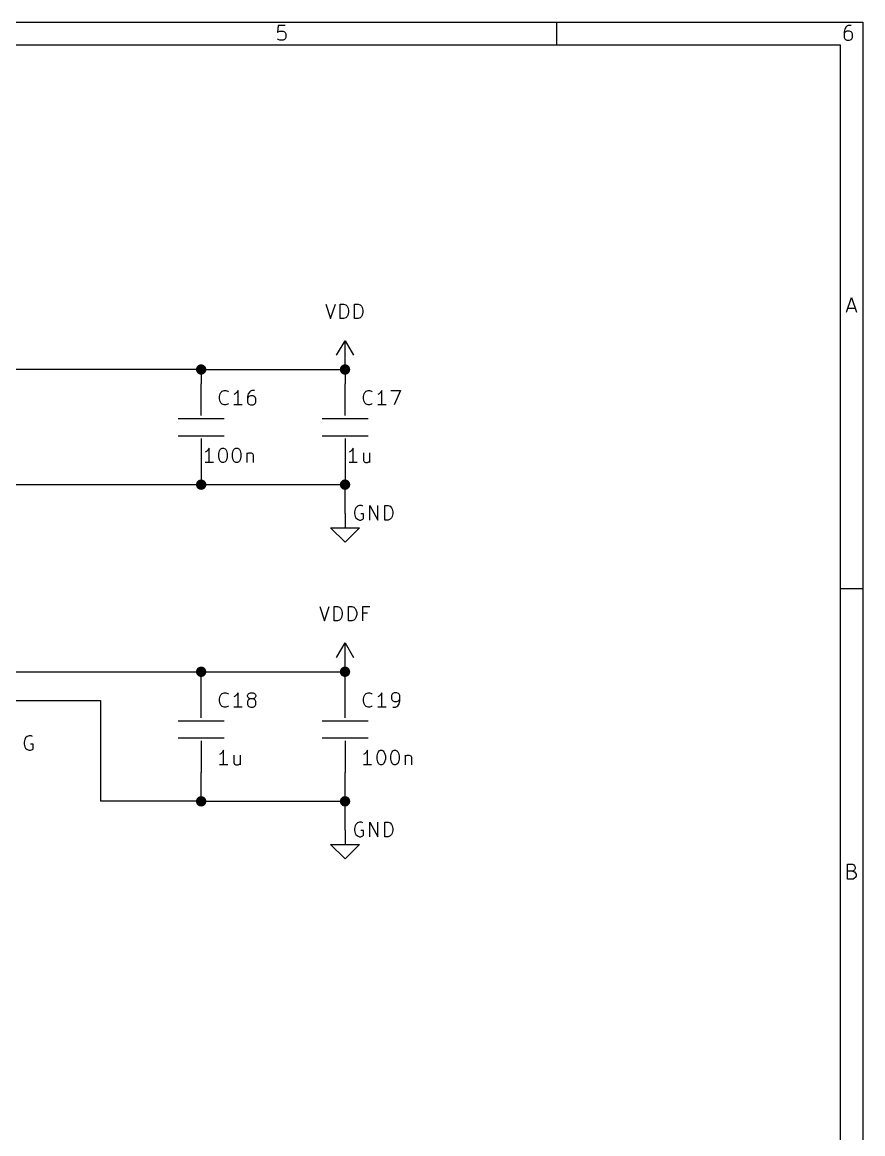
# Model space of a CAD drawing. Header units: millimetres. Extents: x 10 to 287, y -200 to -10.
# Drawn here: x 212.8 to 287, y -108.1 to -10 of the extents above; entities that cross this region are included whole.
import ezdxf

# ---------------------------------------------------------------- set-up
doc = ezdxf.new("R2010")
doc.units = ezdxf.units.MM
for name, color, linetype in [('GREENSIXTYFIVE', 129, 'CONTINUOUS'), ('LIGHTGREEN', 92, 'CONTINUOUS'), ('RED', 14, 'CONTINUOUS')]:
    doc.layers.add(name, color=color, linetype=linetype)

msp = doc.modelspace()

# ---------------------------------------------------------------- linework, layer by layer
at = {"layer": 'GREENSIXTYFIVE', "linetype": 'CONTINUOUS'}
for p, q in [((239.6066, -34.8692), (240.0299, -36.1392)), ((240.0299, -36.1392), (240.4533, -34.8692)), ((240.8766, -36.1392), (240.8766, -34.8692)), ((240.8766, -34.8692), (241.179, -34.8692)), ((241.179, -34.8692), (241.3604, -34.9297)), ((241.3604, -34.9297), (241.4814, -35.0507)), ((241.4814, -35.0507), (241.5419, -35.1716)), ((241.5419, -35.1716), (241.6023, -35.4135)), ((242.1466, -36.1392), (242.1466, -34.8692)), ((242.1466, -34.8692), (242.449, -34.8692)), ((242.449, -34.8692), (242.6304, -34.9297)), ((242.6304, -34.9297), (242.7514, -35.0507)), ((242.7514, -35.0507), (242.8119, -35.1716)), ((242.8119, -35.1716), (242.8723, -35.4135)), ((241.179, -36.1392), (240.8766, -36.1392)), ((241.3604, -36.0788), (241.179, -36.1392)), ((241.4814, -35.9578), (241.3604, -36.0788)), ((241.5419, -35.8368), (241.4814, -35.9578)), ((241.6023, -35.5949), (241.5419, -35.8368)), ((241.6023, -35.4135), (241.6023, -35.5949)), ((242.449, -36.1392), (242.1466, -36.1392)), ((242.6304, -36.0788), (242.449, -36.1392)), ((242.7514, -35.9578), (242.6304, -36.0788)), ((242.8119, -35.8368), (242.7514, -35.9578)), ((242.8723, -35.5949), (242.8119, -35.8368)), ((242.8723, -35.4135), (242.8723, -35.5949)), ((230.2231, -43.0335), (230.2835, -42.7916)), ((230.2231, -43.2149), (230.2231, -43.0335)), ((230.2835, -42.7916), (230.344, -42.6707)), ((230.344, -42.6707), (230.465, -42.5497)), ((230.465, -42.5497), (230.6464, -42.4892)), ((230.6464, -42.4892), (230.7673, -42.4892)), ((230.7673, -42.4892), (230.9488, -42.5497)), ((230.9488, -42.5497), (231.0092, -42.6102)), ((231.614, -42.7916), (231.4931, -42.8521)), ((231.735, -42.6707), (231.614, -42.7916)), ((231.8559, -42.4892), (231.735, -42.6707)), ((231.8559, -43.7592), (231.8559, -42.4892)), ((232.763, -42.7916), (232.7026, -43.0335)), ((232.7026, -43.0335), (232.7026, -43.5173)), ((232.763, -43.094), (232.7026, -43.2149)), ((232.884, -42.6102), (232.763, -42.7916)), ((232.8235, -43.0335), (232.763, -43.094)), ((232.9445, -42.973), (232.8235, -43.0335)), ((232.9445, -42.5497), (232.884, -42.6102)), ((233.0654, -42.4892), (232.9445, -42.5497)), ((233.1864, -42.973), (232.9445, -42.973)), ((233.3073, -42.4892), (233.0654, -42.4892)), ((233.3073, -43.0335), (233.1864, -42.973)), ((233.3678, -43.094), (233.3073, -43.0335)), ((233.4283, -43.2149), (233.3678, -43.094)), ((242.9231, -43.0335), (242.9835, -42.7916)), ((242.9231, -43.2149), (242.9231, -43.0335)), ((242.9835, -42.7916), (243.044, -42.6707)), ((243.044, -42.6707), (243.165, -42.5497)), ((243.165, -42.5497), (243.3464, -42.4892)), ((243.3464, -42.4892), (243.4673, -42.4892)), ((243.4673, -42.4892), (243.6488, -42.5497)), ((243.6488, -42.5497), (243.7092, -42.6102)), ((244.314, -42.7916), (244.1931, -42.8521)), ((244.435, -42.6707), (244.314, -42.7916)), ((244.5559, -42.4892), (244.435, -42.6707)), ((244.5559, -43.7592), (244.5559, -42.4892)), ((245.3421, -42.4892), (246.1887, -42.4892)), ((246.1887, -42.4892), (245.6445, -43.7592)), ((230.2835, -43.4568), (230.2231, -43.2149)), ((230.344, -43.5778), (230.2835, -43.4568)), ((230.465, -43.6988), (230.344, -43.5778)), ((230.6464, -43.7592), (230.465, -43.6988)), ((230.7673, -43.7592), (230.6464, -43.7592)), ((230.9488, -43.6988), (230.7673, -43.7592)), ((231.0092, -43.6383), (230.9488, -43.6988)), ((232.2188, -43.7592), (231.4931, -43.7592)), ((232.7026, -43.5173), (232.763, -43.6383)), ((232.763, -43.6383), (232.8235, -43.6988)), ((232.8235, -43.6988), (232.9445, -43.7592)), ((232.9445, -43.7592), (233.1864, -43.7592)), ((233.1864, -43.7592), (233.3073, -43.6988)), ((233.3073, -43.6988), (233.3678, -43.6383)), ((233.3678, -43.6383), (233.4283, -43.5173)), ((233.4283, -43.5173), (233.4283, -43.2149)), ((242.9835, -43.4568), (242.9231, -43.2149)), ((243.044, -43.5778), (242.9835, -43.4568)), ((243.165, -43.6988), (243.044, -43.5778)), ((243.3464, -43.7592), (243.165, -43.6988)), ((243.4673, -43.7592), (243.3464, -43.7592)), ((243.6488, -43.6988), (243.4673, -43.7592)), ((243.7092, -43.6383), (243.6488, -43.6988)), ((244.9188, -43.7592), (244.1931, -43.7592)), ((229.074, -47.8716), (228.9531, -47.9321)), ((229.195, -47.7507), (229.074, -47.8716)), ((229.3159, -47.5692), (229.195, -47.7507)), ((229.3159, -48.8392), (229.3159, -47.5692)), ((230.1626, -48.053), (230.223, -47.8111)), ((230.1626, -48.3554), (230.1626, -48.053)), ((230.223, -47.8111), (230.2835, -47.6902)), ((230.2835, -47.6902), (230.344, -47.6297)), ((230.344, -47.6297), (230.4649, -47.5692)), ((230.4649, -47.5692), (230.5859, -47.5692)), ((230.5859, -47.5692), (230.7068, -47.6297)), ((230.7068, -47.6297), (230.7673, -47.6902)), ((230.7673, -47.6902), (230.8278, -47.8111)), ((230.8278, -47.8111), (230.8883, -48.053)), ((230.8883, -48.053), (230.8883, -48.3554)), ((231.3721, -48.053), (231.4325, -47.8111)), ((231.3721, -48.3554), (231.3721, -48.053)), ((231.4325, -47.8111), (231.493, -47.6902)), ((231.493, -47.6902), (231.5535, -47.6297)), ((231.5535, -47.6297), (231.6744, -47.5692)), ((231.6744, -47.5692), (231.7954, -47.5692)), ((231.7954, -47.5692), (231.9163, -47.6297)), ((231.9163, -47.6297), (231.9768, -47.6902)), ((231.9768, -47.6902), (232.0373, -47.8111)), ((232.0373, -47.8111), (232.0978, -48.053)), ((232.0978, -48.053), (232.0978, -48.3554)), ((232.642, -47.9926), (232.642, -48.8392)), ((232.642, -48.1135), (232.7025, -48.053)), ((232.7025, -48.053), (232.8235, -47.9926)), ((232.8235, -47.9926), (233.0049, -47.9926)), ((233.0049, -47.9926), (233.1258, -48.053)), ((233.1258, -48.053), (233.1863, -48.174)), ((241.774, -47.8716), (241.6531, -47.9321)), ((241.895, -47.7507), (241.774, -47.8716)), ((242.0159, -47.5692), (241.895, -47.7507)), ((242.0159, -48.8392), (242.0159, -47.5692)), ((242.923, -47.9926), (242.923, -48.6578)), ((243.4673, -47.9926), (243.4673, -48.8392)), ((229.6788, -48.8392), (228.9531, -48.8392)), ((230.223, -48.5973), (230.1626, -48.3554)), ((230.2835, -48.7183), (230.223, -48.5973)), ((230.344, -48.7788), (230.2835, -48.7183)), ((230.4649, -48.8392), (230.344, -48.7788)), ((230.5859, -48.8392), (230.4649, -48.8392)), ((230.7068, -48.7788), (230.5859, -48.8392)), ((230.7673, -48.7183), (230.7068, -48.7788)), ((230.8278, -48.5973), (230.7673, -48.7183)), ((230.8883, -48.3554), (230.8278, -48.5973)), ((231.4325, -48.5973), (231.3721, -48.3554)), ((231.493, -48.7183), (231.4325, -48.5973)), ((231.5535, -48.7788), (231.493, -48.7183)), ((231.6744, -48.8392), (231.5535, -48.7788)), ((231.7954, -48.8392), (231.6744, -48.8392)), ((231.9163, -48.7788), (231.7954, -48.8392)), ((231.9768, -48.7183), (231.9163, -48.7788)), ((232.0373, -48.5973), (231.9768, -48.7183)), ((232.0978, -48.3554), (232.0373, -48.5973)), ((233.1863, -48.174), (233.1863, -48.8392)), ((242.3788, -48.8392), (241.6531, -48.8392)), ((242.923, -48.6578), (242.9835, -48.7788)), ((242.9835, -48.7788), (243.1045, -48.8392)), ((243.1045, -48.8392), (243.2859, -48.8392)), ((243.2859, -48.8392), (243.4068, -48.7788)), ((243.4068, -48.7788), (243.4673, -48.7183)), ((242.2071, -52.9516), (242.1467, -53.1935)), ((242.2676, -52.8307), (242.2071, -52.9516)), ((242.3886, -52.7097), (242.2676, -52.8307)), ((242.57, -52.6492), (242.3886, -52.7097)), ((242.7514, -52.6492), (242.57, -52.6492)), ((242.8724, -52.7097), (242.7514, -52.6492)), ((243.4771, -53.9192), (243.4771, -52.6492)), ((243.4771, -52.6492), (244.2028, -53.9192)), ((244.2028, -53.9192), (244.2028, -52.6492)), ((244.8076, -53.9192), (244.8076, -52.6492)), ((244.8076, -52.6492), (245.11, -52.6492)), ((245.11, -52.6492), (245.2914, -52.7097)), ((245.2914, -52.7097), (245.4124, -52.8307)), ((245.4124, -52.8307), (245.4729, -52.9516)), ((245.4729, -52.9516), (245.5333, -53.1935)), ((242.1467, -53.1935), (242.1467, -53.3749)), ((242.1467, -53.3749), (242.2071, -53.6168)), ((242.2071, -53.6168), (242.2676, -53.7378)), ((242.2676, -53.7378), (242.3886, -53.8588)), ((242.3886, -53.8588), (242.57, -53.9192)), ((242.57, -53.9192), (242.6909, -53.9192)), ((242.9328, -53.3749), (242.6909, -53.3749)), ((242.6909, -53.9192), (242.8724, -53.8588)), ((242.8724, -53.8588), (242.9328, -53.7983)), ((242.9328, -53.7983), (242.9328, -53.3749)), ((245.11, -53.9192), (244.8076, -53.9192)), ((245.2914, -53.8588), (245.11, -53.9192)), ((245.4124, -53.7378), (245.2914, -53.8588)), ((245.4729, -53.6168), (245.4124, -53.7378)), ((245.5333, -53.3749), (245.4729, -53.6168)), ((245.5333, -53.1935), (245.5333, -53.3749)), ((239.0623, -61.5392), (239.4856, -62.8092)), ((239.4856, -62.8092), (239.909, -61.5392)), ((240.3323, -62.8092), (240.3323, -61.5392)), ((240.3323, -61.5392), (240.6347, -61.5392)), ((240.6347, -61.5392), (240.8161, -61.5997)), ((240.8161, -61.5997), (240.9371, -61.7207)), ((240.9371, -61.7207), (240.9976, -61.8416)), ((241.6023, -62.8092), (241.6023, -61.5392)), ((241.6023, -61.5392), (241.9047, -61.5392)), ((241.9047, -61.5392), (242.0861, -61.5997)), ((242.0861, -61.5997), (242.2071, -61.7207)), ((242.2071, -61.7207), (242.2676, -61.8416)), ((242.8723, -62.8092), (242.8723, -61.5392)), ((242.8723, -61.5392), (243.4771, -61.5392)), ((240.8161, -62.7488), (240.6347, -62.8092)), ((240.9371, -62.6278), (240.8161, -62.7488)), ((240.9976, -62.5068), (240.9371, -62.6278)), ((240.9976, -61.8416), (241.058, -62.0835)), ((241.058, -62.2649), (240.9976, -62.5068)), ((241.058, -62.0835), (241.058, -62.2649)), ((242.0861, -62.7488), (241.9047, -62.8092)), ((242.2071, -62.6278), (242.0861, -62.7488)), ((242.2676, -62.5068), (242.2071, -62.6278)), ((242.2676, -61.8416), (242.328, -62.0835)), ((242.328, -62.2649), (242.2676, -62.5068)), ((242.328, -62.0835), (242.328, -62.2649)), ((243.2957, -62.144), (242.8723, -62.144)), ((240.6347, -62.8092), (240.3323, -62.8092)), ((241.9047, -62.8092), (241.6023, -62.8092)), ((230.2231, -69.7035), (230.2835, -69.4616)), ((230.2835, -69.4616), (230.344, -69.3407)), ((230.344, -69.3407), (230.465, -69.2197)), ((230.465, -69.2197), (230.6464, -69.1592)), ((230.6464, -69.1592), (230.7673, -69.1592)), ((230.7673, -69.1592), (230.9488, -69.2197)), ((230.9488, -69.2197), (231.0092, -69.2802)), ((231.614, -69.4616), (231.4931, -69.5221)), ((231.735, -69.3407), (231.614, -69.4616)), ((231.8559, -69.1592), (231.735, -69.3407)), ((231.8559, -70.4292), (231.8559, -69.1592)), ((232.7026, -69.4011), (232.763, -69.2802)), ((232.7026, -69.4616), (232.7026, -69.4011)), ((232.763, -69.5826), (232.7026, -69.4616)), ((232.763, -69.2802), (232.8235, -69.2197)), ((232.8235, -69.643), (232.763, -69.5826)), ((232.8235, -69.2197), (232.9445, -69.1592)), ((232.9445, -69.1592), (233.1864, -69.1592)), ((233.1864, -69.1592), (233.3073, -69.2197)), ((233.3073, -69.2197), (233.3678, -69.2802)), ((233.3678, -69.5826), (233.3073, -69.643)), ((233.3678, -69.2802), (233.4283, -69.4011)), ((233.4283, -69.4616), (233.3678, -69.5826)), ((233.4283, -69.4011), (233.4283, -69.4616)), ((242.9231, -69.7035), (242.9835, -69.4616)), ((242.9835, -69.4616), (243.044, -69.3407)), ((243.044, -69.3407), (243.165, -69.2197)), ((243.165, -69.2197), (243.3464, -69.1592)), ((243.3464, -69.1592), (243.4673, -69.1592)), ((243.4673, -69.1592), (243.6488, -69.2197)), ((243.6488, -69.2197), (243.7092, -69.2802)), ((244.314, -69.4616), (244.1931, -69.5221)), ((244.435, -69.3407), (244.314, -69.4616)), ((244.5559, -69.1592), (244.435, -69.3407)), ((244.5559, -70.4292), (244.5559, -69.1592)), ((245.463, -69.2802), (245.4026, -69.4011)), ((245.4026, -69.4011), (245.4026, -69.7035)), ((245.5235, -69.2197), (245.463, -69.2802)), ((245.6445, -69.1592), (245.5235, -69.2197)), ((245.8864, -69.1592), (245.6445, -69.1592)), ((246.0073, -69.2197), (245.8864, -69.1592)), ((246.0678, -69.2802), (246.0073, -69.2197)), ((246.1283, -69.4011), (246.0678, -69.2802)), ((246.1283, -69.8849), (246.1283, -69.4011)), ((230.2231, -69.8849), (230.2231, -69.7035)), ((230.2835, -70.1268), (230.2231, -69.8849)), ((230.344, -70.2478), (230.2835, -70.1268)), ((230.465, -70.3688), (230.344, -70.2478)), ((230.6464, -70.4292), (230.465, -70.3688)), ((230.7673, -70.4292), (230.6464, -70.4292)), ((230.9488, -70.3688), (230.7673, -70.4292)), ((231.0092, -70.3083), (230.9488, -70.3688)), ((232.2188, -70.4292), (231.4931, -70.4292)), ((232.763, -69.8245), (232.7026, -69.9454)), ((232.7026, -69.9454), (232.7026, -70.1873)), ((232.7026, -70.1873), (232.763, -70.3083)), ((232.8235, -69.764), (232.763, -69.8245)), ((232.763, -70.3083), (232.8235, -70.3688)), ((232.9445, -69.7035), (232.8235, -69.643)), ((232.9445, -69.7035), (232.8235, -69.764)), ((232.8235, -70.3688), (232.9445, -70.4292)), ((233.1864, -69.7035), (232.9445, -69.7035)), ((232.9445, -70.4292), (233.1864, -70.4292)), ((233.3073, -69.643), (233.1864, -69.7035)), ((233.3073, -69.764), (233.1864, -69.7035)), ((233.1864, -70.4292), (233.3073, -70.3688)), ((233.3678, -69.8245), (233.3073, -69.764)), ((233.3073, -70.3688), (233.3678, -70.3083)), ((233.4283, -69.9454), (233.3678, -69.8245)), ((233.3678, -70.3083), (233.4283, -70.1873)), ((233.4283, -70.1873), (233.4283, -69.9454)), ((242.9231, -69.8849), (242.9231, -69.7035)), ((242.9835, -70.1268), (242.9231, -69.8849)), ((243.044, -70.2478), (242.9835, -70.1268)), ((243.165, -70.3688), (243.044, -70.2478)), ((243.3464, -70.4292), (243.165, -70.3688)), ((243.4673, -70.4292), (243.3464, -70.4292)), ((243.6488, -70.3688), (243.4673, -70.4292)), ((243.7092, -70.3083), (243.6488, -70.3688)), ((244.9188, -70.4292), (244.1931, -70.4292)), ((245.4026, -69.7035), (245.463, -69.8245)), ((245.463, -69.8245), (245.5235, -69.8849)), ((245.5235, -69.8849), (245.6445, -69.9454)), ((245.5235, -70.4292), (245.7654, -70.4292)), ((245.6445, -69.9454), (245.8864, -69.9454)), ((245.7654, -70.4292), (245.8864, -70.3688)), ((245.8864, -69.9454), (246.0073, -69.8849)), ((245.8864, -70.3688), (245.9468, -70.3083)), ((245.9468, -70.3083), (246.0678, -70.1268)), ((246.0073, -69.8849), (246.0678, -69.8245)), ((246.0678, -69.8245), (246.1283, -69.7035)), ((246.0678, -70.1268), (246.1283, -69.8849)), ((213.0478, -73.2716), (212.9874, -73.5135)), ((212.9874, -73.5135), (212.9874, -73.6949)), ((213.1083, -73.1507), (213.0478, -73.2716)), ((213.2293, -73.0297), (213.1083, -73.1507)), ((213.4107, -72.9692), (213.2293, -73.0297)), ((213.5921, -72.9692), (213.4107, -72.9692)), ((213.7131, -73.0297), (213.5921, -72.9692)), ((212.9874, -73.6949), (213.0478, -73.9368)), ((213.0478, -73.9368), (213.1083, -74.0578)), ((213.1083, -74.0578), (213.2293, -74.1788)), ((213.2293, -74.1788), (213.4107, -74.2392)), ((213.4107, -74.2392), (213.5316, -74.2392)), ((213.7735, -73.6949), (213.5316, -73.6949)), ((213.5316, -74.2392), (213.7131, -74.1788)), ((213.7131, -74.1788), (213.7735, -74.1183)), ((213.7735, -74.1183), (213.7735, -73.6949)), ((230.465, -74.4207), (230.344, -74.5416)), ((230.5859, -74.2392), (230.465, -74.4207)), ((230.5859, -75.5092), (230.5859, -74.2392)), ((243.165, -74.4207), (243.044, -74.5416)), ((243.2859, -74.2392), (243.165, -74.4207)), ((243.2859, -75.5092), (243.2859, -74.2392)), ((244.1326, -74.723), (244.193, -74.4811)), ((244.193, -74.4811), (244.2535, -74.3602)), ((244.2535, -74.3602), (244.314, -74.2997)), ((244.314, -74.2997), (244.4349, -74.2392)), ((244.4349, -74.2392), (244.5559, -74.2392)), ((244.5559, -74.2392), (244.6768, -74.2997)), ((244.6768, -74.2997), (244.7373, -74.3602)), ((244.7373, -74.3602), (244.7978, -74.4811)), ((244.7978, -74.4811), (244.8583, -74.723)), ((245.3421, -74.723), (245.4025, -74.4811)), ((245.4025, -74.4811), (245.463, -74.3602)), ((245.463, -74.3602), (245.5235, -74.2997)), ((245.5235, -74.2997), (245.6444, -74.2392)), ((245.6444, -74.2392), (245.7654, -74.2392)), ((245.7654, -74.2392), (245.8863, -74.2997)), ((245.8863, -74.2997), (245.9468, -74.3602)), ((245.9468, -74.3602), (246.0073, -74.4811)), ((246.0073, -74.4811), (246.0678, -74.723)), ((230.344, -74.5416), (230.2231, -74.6021)), ((230.9488, -75.5092), (230.2231, -75.5092)), ((231.493, -74.6626), (231.493, -75.3278)), ((231.493, -75.3278), (231.5535, -75.4488)), ((231.5535, -75.4488), (231.6745, -75.5092)), ((231.6745, -75.5092), (231.8559, -75.5092)), ((231.8559, -75.5092), (231.9768, -75.4488)), ((231.9768, -75.4488), (232.0373, -75.3883)), ((232.0373, -74.6626), (232.0373, -75.5092)), ((243.044, -74.5416), (242.9231, -74.6021)), ((243.6488, -75.5092), (242.9231, -75.5092)), ((244.1326, -75.0254), (244.1326, -74.723)), ((244.193, -75.2673), (244.1326, -75.0254)), ((244.2535, -75.3883), (244.193, -75.2673)), ((244.314, -75.4488), (244.2535, -75.3883)), ((244.4349, -75.5092), (244.314, -75.4488)), ((244.5559, -75.5092), (244.4349, -75.5092)), ((244.6768, -75.4488), (244.5559, -75.5092)), ((244.7373, -75.3883), (244.6768, -75.4488)), ((244.7978, -75.2673), (244.7373, -75.3883)), ((244.8583, -75.0254), (244.7978, -75.2673)), ((244.8583, -74.723), (244.8583, -75.0254)), ((245.3421, -75.0254), (245.3421, -74.723)), ((245.4025, -75.2673), (245.3421, -75.0254)), ((245.463, -75.3883), (245.4025, -75.2673)), ((245.5235, -75.4488), (245.463, -75.3883)), ((245.6444, -75.5092), (245.5235, -75.4488)), ((245.7654, -75.5092), (245.6444, -75.5092)), ((245.8863, -75.4488), (245.7654, -75.5092)), ((245.9468, -75.3883), (245.8863, -75.4488)), ((246.0073, -75.2673), (245.9468, -75.3883)), ((246.0678, -75.0254), (246.0073, -75.2673)), ((246.0678, -74.723), (246.0678, -75.0254)), ((246.612, -74.6626), (246.612, -75.5092)), ((246.612, -74.7835), (246.6725, -74.723)), ((246.6725, -74.723), (246.7935, -74.6626)), ((246.7935, -74.6626), (246.9749, -74.6626)), ((246.9749, -74.6626), (247.0958, -74.723)), ((247.0958, -74.723), (247.1563, -74.844)), ((247.1563, -74.844), (247.1563, -75.5092)), ((242.2071, -80.8916), (242.1467, -81.1335)), ((242.1467, -81.1335), (242.1467, -81.3149)), ((242.1467, -81.3149), (242.2071, -81.5568)), ((242.2676, -80.7707), (242.2071, -80.8916)), ((242.3886, -80.6497), (242.2676, -80.7707)), ((242.57, -80.5892), (242.3886, -80.6497)), ((242.7514, -80.5892), (242.57, -80.5892)), ((242.9328, -81.3149), (242.6909, -81.3149)), ((242.8724, -80.6497), (242.7514, -80.5892)), ((242.9328, -81.7383), (242.9328, -81.3149)), ((243.4771, -81.8592), (243.4771, -80.5892)), ((243.4771, -80.5892), (244.2028, -81.8592)), ((244.2028, -81.8592), (244.2028, -80.5892)), ((244.8076, -81.8592), (244.8076, -80.5892)), ((244.8076, -80.5892), (245.11, -80.5892)), ((245.11, -80.5892), (245.2914, -80.6497)), ((245.2914, -80.6497), (245.4124, -80.7707)), ((245.4124, -80.7707), (245.4729, -80.8916)), ((245.4729, -80.8916), (245.5333, -81.1335)), ((245.5333, -81.3149), (245.4729, -81.5568)), ((245.5333, -81.1335), (245.5333, -81.3149)), ((242.2071, -81.5568), (242.2676, -81.6778)), ((242.2676, -81.6778), (242.3886, -81.7988)), ((242.3886, -81.7988), (242.57, -81.8592)), ((242.57, -81.8592), (242.6909, -81.8592)), ((242.6909, -81.8592), (242.8724, -81.7988)), ((242.8724, -81.7988), (242.9328, -81.7383)), ((245.11, -81.8592), (244.8076, -81.8592)), ((245.2914, -81.7988), (245.11, -81.8592)), ((245.4124, -81.6778), (245.2914, -81.7988)), ((245.4729, -81.5568), (245.4124, -81.6778))]:
    msp.add_line(p, q, dxfattribs=at)
at = {"layer": 'LIGHTGREEN', "linetype": 'CONTINUOUS'}
for p, q in [((228.6, -40.64), (156.21, -40.64)), ((228.6, -40.64), (241.3, -40.64)), ((228.6, -40.64), (228.6, -41.91)), ((241.3, -40.64), (241.3, -41.91)), ((228.6, -49.53), (228.6, -50.8)), ((241.3, -49.53), (241.3, -50.8)), ((158.75, -50.8), (228.6, -50.8)), ((228.6, -50.8), (241.3, -50.8)), ((241.3, -53.34), (241.3, -50.8)), ((153.67, -67.31), (228.6, -67.31)), ((228.6, -68.58), (228.6, -67.31)), ((228.6, -67.31), (241.3, -67.31)), ((241.3, -68.58), (241.3, -67.31)), ((153.67, -69.85), (219.71, -69.85)), ((219.71, -69.85), (219.71, -78.74)), ((228.6, -78.74), (228.6, -76.2)), ((241.3, -78.74), (241.3, -76.2)), ((228.6, -78.74), (219.71, -78.74)), ((228.6, -78.74), (241.3, -78.74)), ((241.3, -81.28), (241.3, -78.74))]:
    msp.add_line(p, q, dxfattribs=at)
at = {"layer": 'LIGHTGREEN', "const_width": 0.4572}
for points in [[(228.3714, -40.64, 1), (228.8286, -40.64, 1)], [(241.0714, -40.64, 1), (241.5286, -40.64, 1)], [(228.3714, -50.8, 1), (228.8286, -50.8, 1)], [(241.0714, -50.8, 1), (241.5286, -50.8, 1)], [(228.3714, -67.31, 1), (228.8286, -67.31, 1)], [(241.0714, -67.31, 1), (241.5286, -67.31, 1)], [(228.3714, -78.74, 1), (228.8286, -78.74, 1)], [(241.0714, -78.74, 1), (241.5286, -78.74, 1)]]:
    msp.add_lwpolyline(points, format="xyb", close=True, dxfattribs=at)
at = {"layer": 'RED', "linetype": 'CONTINUOUS'}
for p, q in [((10, -10), (287.0022, -10)), ((235.4081, -10.2937), (235.3462, -10.9127)), ((236.0271, -10.2937), (235.4081, -10.2937)), ((260, -12), (260, -10)), ((285.4081, -10.6032), (285.3462, -10.8508)), ((285.5319, -10.4175), (285.4081, -10.6032)), ((285.5938, -10.3556), (285.5319, -10.4175)), ((285.7176, -10.2937), (285.5938, -10.3556)), ((285.9652, -10.2937), (285.7176, -10.2937)), ((287.0022, -10), (287.0022, -200.0072)), ((235.3462, -10.9127), (235.4081, -10.8508)), ((235.4081, -11.5318), (235.3462, -11.4698)), ((235.4081, -10.8508), (235.5319, -10.7889)), ((235.5319, -11.5937), (235.4081, -11.5318)), ((235.5319, -10.7889), (235.8414, -10.7889)), ((235.8414, -11.5937), (235.5319, -11.5937)), ((235.8414, -10.7889), (235.9652, -10.8508)), ((235.9652, -11.5318), (235.8414, -11.5937)), ((235.9652, -10.8508), (236.0271, -10.9127)), ((236.0271, -11.4698), (235.9652, -11.5318)), ((236.0271, -10.9127), (236.089, -11.0365)), ((236.089, -11.346), (236.0271, -11.4698)), ((236.089, -11.0365), (236.089, -11.346)), ((285.3462, -10.8508), (285.3462, -11.346)), ((285.4081, -10.9127), (285.3462, -11.0365)), ((285.3462, -11.346), (285.4081, -11.4698)), ((285.47, -10.8508), (285.4081, -10.9127)), ((285.4081, -11.4698), (285.47, -11.5318)), ((285.5938, -10.7889), (285.47, -10.8508)), ((285.47, -11.5318), (285.5938, -11.5937)), ((285.8414, -10.7889), (285.5938, -10.7889)), ((285.5938, -11.5937), (285.8414, -11.5937)), ((285.9652, -10.8508), (285.8414, -10.7889)), ((285.8414, -11.5937), (285.9652, -11.5318)), ((286.0271, -10.9127), (285.9652, -10.8508)), ((285.9652, -11.5318), (286.0271, -11.4698)), ((286.089, -11.0365), (286.0271, -10.9127)), ((286.0271, -11.4698), (286.089, -11.346)), ((286.089, -11.346), (286.089, -11.0365)), ((12, -12), (285.0022, -12)), ((285.0022, -12), (285.0022, -198.0072)), ((285.5689, -35.5937), (286.0022, -34.2937)), ((286.0022, -34.2937), (286.4355, -35.5937)), ((285.6927, -35.2222), (286.3117, -35.2222)), ((240.538, -39.37), (241.3, -38.1)), ((241.3, -38.1), (242.062, -39.37)), ((241.3, -40.64), (241.3, -38.1)), ((228.6, -44.704), (228.6, -41.91)), ((241.3, -44.704), (241.3, -41.91)), ((226.568, -44.958), (230.632, -44.958)), ((239.268, -44.958), (243.332, -44.958)), ((226.568, -46.482), (230.632, -46.482)), ((228.6, -46.736), (228.6, -49.53)), ((239.268, -46.482), (243.332, -46.482)), ((241.3, -46.736), (241.3, -49.53)), ((241.3, -53.34), (241.3, -54.61)), ((241.3, -55.88), (240.03, -54.61)), ((240.03, -54.61), (241.3, -54.61)), ((241.3, -54.61), (242.57, -54.61)), ((242.57, -54.61), (241.3, -55.88)), ((287.0022, -60), (285.0022, -60)), ((240.538, -66.04), (241.3, -64.77)), ((241.3, -64.77), (242.062, -66.04)), ((241.3, -67.31), (241.3, -64.77)), ((228.6, -71.374), (228.6, -68.58)), ((241.3, -71.374), (241.3, -68.58)), ((226.568, -71.628), (230.632, -71.628)), ((239.268, -71.628), (243.332, -71.628)), ((226.568, -73.152), (230.632, -73.152)), ((228.6, -73.406), (228.6, -76.2)), ((239.268, -73.152), (243.332, -73.152)), ((241.3, -73.406), (241.3, -76.2)), ((241.3, -81.28), (241.3, -82.55)), ((241.3, -83.82), (240.03, -82.55)), ((240.03, -82.55), (241.3, -82.55)), ((241.3, -82.55), (242.57, -82.55)), ((242.57, -82.55), (241.3, -83.82)), ((285.6617, -85.5937), (285.6617, -84.2937)), ((285.6617, -84.2937), (286.095, -84.2937)), ((286.095, -84.2937), (286.2188, -84.3556)), ((286.095, -84.9127), (285.6617, -84.9127)), ((286.2188, -84.8508), (286.095, -84.9127)), ((286.095, -84.9127), (286.2807, -84.9746)), ((286.2188, -84.3556), (286.2807, -84.4175)), ((286.2807, -84.7889), (286.2188, -84.8508)), ((286.2807, -84.4175), (286.3426, -84.5413)), ((286.3426, -84.6651), (286.2807, -84.7889)), ((286.2807, -84.9746), (286.3426, -85.0365)), ((286.3426, -84.5413), (286.3426, -84.6651)), ((286.3426, -85.0365), (286.4045, -85.1603)), ((286.4045, -85.1603), (286.4045, -85.346)), ((286.1569, -85.5937), (285.6617, -85.5937)), ((286.2807, -85.5318), (286.1569, -85.5937)), ((286.3426, -85.4698), (286.2807, -85.5318)), ((286.4045, -85.346), (286.3426, -85.4698))]:
    msp.add_line(p, q, dxfattribs=at)

doc.saveas('drawing.dxf')
